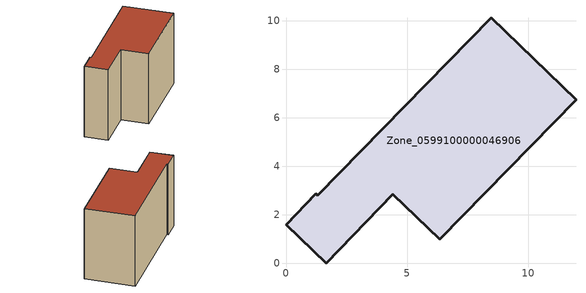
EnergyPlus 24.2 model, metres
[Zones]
Zone_0599100000046906
 floor ground (C_G): 8.46,10.14 11.96,6.75 6.34,0.99 4.41,2.86 1.65,0 0,1.6 1.23,2.87 1.32,2.8 z0
 wall outside (C_F): 1.23,2.87 0,1.6 1.65,0 4.41,2.86 6.34,0.99 11.96,6.75 8.46,10.14 1.32,2.8 1.23,2.87 z0:7.37
 roof outside (C_R): 8.46,10.14 1.32,2.8 1.23,2.87 0,1.6 1.65,0 4.41,2.86 6.34,0.99 11.96,6.75 z7.37
[BUILDING]
Pand.0599100000046906: North Axis=0; Terrain=City; Loads Convergence Tolerance Value=0.04; Temperature Convergence Tolerance Value=0.4; Solar Distribution=FullExterior; Maximum Number of Warmup Days=25; Minimum Number of Warmup Days=1
[Site:Location]
Rotterdam.The.Hague.AP_ZH_NLD Design_Conditions: Latitude=51.96; Longitude=4.45; Time Zone=1; Elevation=-4.5
[SITE:GROUNDTEMPERATURE:BUILDINGSURFACE]
18, 18, 18, 18, 18, 18, 18, 18, 18, 18, 18, 18
[MATERIAL] Thermal Absorptance=0.9; Solar Absorptance=0.7; Visible Absorptance=0.7
Name | Roughness | Thickness | Conductivity | Density | Specific Heat
G.TI.1946 | MediumSmooth | 0.15 | 1 | 540 | 1210
F.TI.1946 | Rough | 0.3 | 0.857143 | 1920 | 840
R.TI.1946 | MediumRough | 0.2 | 0.1 | 1500 | 1000
[CONSTRUCTION]
C_G: G.TI.1946
C_F: F.TI.1946
C_R: R.TI.1946
[ZONE]
Zone_0599100000046906: Type=1; Multiplier=1; Ceiling Height=Autocalculate; Volume=Autocalculate; Floor Area=autocalculate; Part of Total Floor Area=Yes
[ZONEINFILTRATION:DESIGNFLOWRATE]
Infil_Zone_0599100000046906: Zone or ZoneList or Space or SpaceList=Zone_0599100000046906; Schedule=AlwaysOn; Design Flow Rate Calculation Method=Flow/Area; Flow Rate per Floor Area=0.003; Constant Term Coefficient=1; Temperature Term Coefficient=0; Velocity Term Coefficient=0; Velocity Squared Term Coefficient=0
[HVACTEMPLATE:ZONE:IDEALLOADSAIRSYSTEM]
Zone_0599100000046906: Maximum Heating Supply Air Temperature=50; Minimum Cooling Supply Air Temperature=13; Maximum Heating Supply Air Humidity Ratio=0.0156; Minimum Cooling Supply Air Humidity Ratio=0.0077; Heating Limit=NoLimit; Cooling Limit=NoLimit; Dehumidification Control Type=ConstantSensibleHeatRatio; Cooling Sensible Heat Ratio=0.7; Dehumidification Setpoint=60; Humidification Control Type=None; Humidification Setpoint=30; Outdoor Air Method=None; Outdoor Air Flow Rate per Person=0.00944; Outdoor Air Flow Rate per Zone Floor Area=0; Outdoor Air Flow Rate per Zone=0; Demand Controlled Ventilation Type=None; Outdoor Air Economizer Type=NoEconomizer; Heat Recovery Type=None; Sensible Heat Recovery Effectiveness=0.7; Latent Heat Recovery Effectiveness=0.65
[ZONECONTROL:THERMOSTAT]
ThermostatControl_Zone_0599100000046906: Zone or ZoneList=Zone_0599100000046906; Control Type Schedule=DualSetpointControlType; Control 1=Thermostat_Zone_0599100000046906; Temperature Difference Between Cutout And Setpoint=0
[THERMOSTATSETPOINT:DUALSETPOINT]
Thermostat_Zone_0599100000046906: Heating Setpoint Temperature Schedule=HeatingSetpoint_Zone_0599100000046906; Cooling Setpoint Temperature Schedule=CoolingSetpoint_Zone_0599100000046906
[SCHEDULE:COMPACT]
HeatingSetpoint_Zone_0599100000046906: Through: 12/31, For: AllDays, Until: 24:00, 21
CoolingSetpoint_Zone_0599100000046906: Through: 12/31, For: AllDays, Until: 24:00, 24
DualSetpointControlType: Through: 12/31, For: AllDays, Until: 24:00, 4
AlwaysOn: Through: 12/31, For: AllDays, Until: 24:00, 1
